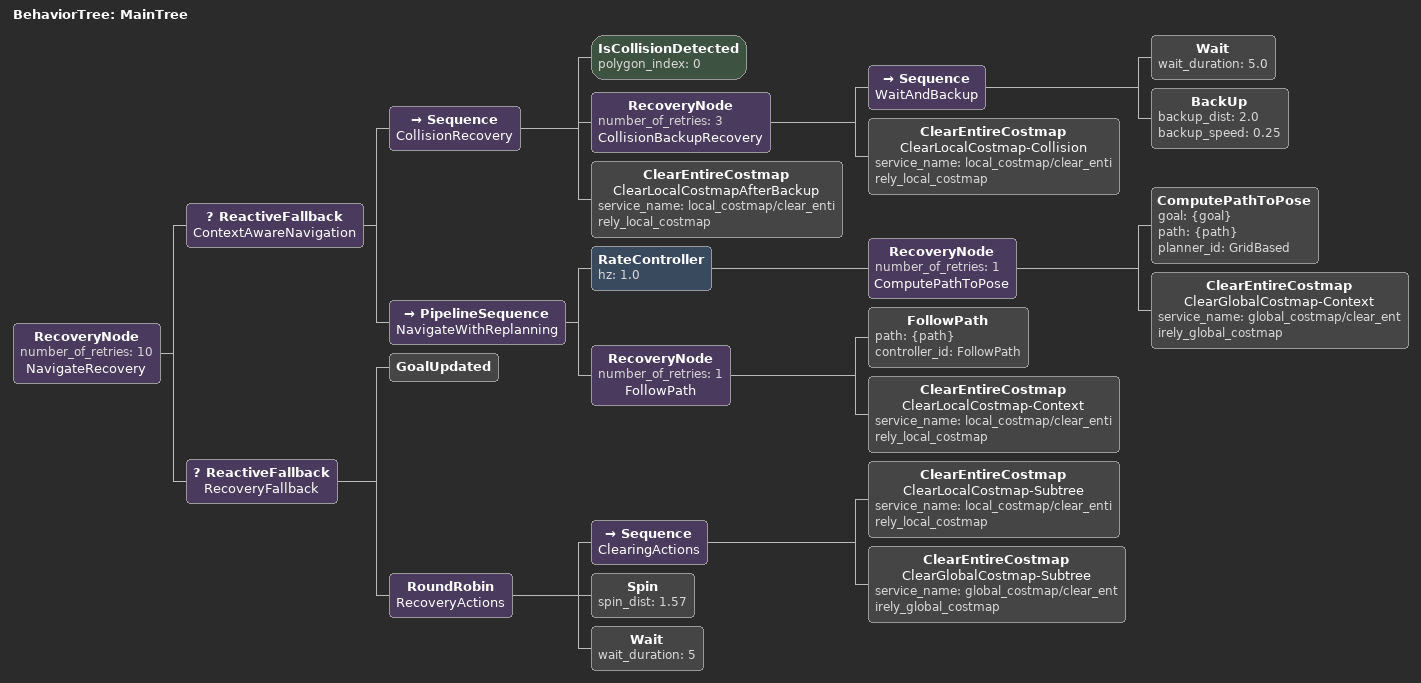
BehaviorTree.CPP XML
<root main_tree_to_execute="MainTree">
  <BehaviorTree ID="MainTree">

    <RecoveryNode number_of_retries="10" name="NavigateRecovery">

      <!-- メインのナビゲーション + 衝突コンテキストアウェアな分岐 -->
      <ReactiveFallback name="ContextAwareNavigation">

        <!-- 衝突が検出されたらリカバリーへ（FollowPath が失敗したとき限定） -->
        <Sequence name="CollisionRecovery">
          <IsCollisionDetected polygon_index="0"/>
          <RecoveryNode number_of_retries="3" name="CollisionBackupRecovery">
            <!-- 待機してから後退 -->
            <Sequence name="WaitAndBackup">
              <Wait wait_duration="5.0"/>
              <BackUp backup_dist="2.0" backup_speed="0.25"/>
            </Sequence>
            <!-- バックアップ失敗時: コストマップクリアのみ -->
            <ClearEntireCostmap name="ClearLocalCostmap-Collision"
              service_name="local_costmap/clear_entirely_local_costmap"/>
          </RecoveryNode>
          <ClearEntireCostmap name="ClearLocalCostmapAfterBackup"
            service_name="local_costmap/clear_entirely_local_costmap"/>
        </Sequence>

        <!-- 通常ナビゲーション（再計画付き） -->
        <PipelineSequence name="NavigateWithReplanning">
          <RateController hz="1.0">
            <RecoveryNode number_of_retries="1" name="ComputePathToPose">
              <ComputePathToPose goal="{goal}" path="{path}" planner_id="GridBased"/>
              <ClearEntireCostmap name="ClearGlobalCostmap-Context"
                service_name="global_costmap/clear_entirely_global_costmap"/>
            </RecoveryNode>
          </RateController>
          <RecoveryNode number_of_retries="1" name="FollowPath">
            <FollowPath path="{path}" controller_id="FollowPath"/>
            <ClearEntireCostmap name="ClearLocalCostmap-Context"
              service_name="local_costmap/clear_entirely_local_costmap"/>
          </RecoveryNode>
        </PipelineSequence>

      </ReactiveFallback>

      <!-- 外側リカバリー: スピン等による脱出 -->
      <ReactiveFallback name="RecoveryFallback">
        <GoalUpdated/>
        <RoundRobin name="RecoveryActions">
          <Sequence name="ClearingActions">
            <ClearEntireCostmap name="ClearLocalCostmap-Subtree"
              service_name="local_costmap/clear_entirely_local_costmap"/>
            <ClearEntireCostmap name="ClearGlobalCostmap-Subtree"
              service_name="global_costmap/clear_entirely_global_costmap"/>
          </Sequence>
          <Spin spin_dist="1.57"/>
          <Wait wait_duration="5"/>
        </RoundRobin>
      </ReactiveFallback>

    </RecoveryNode>

  </BehaviorTree>
</root>
